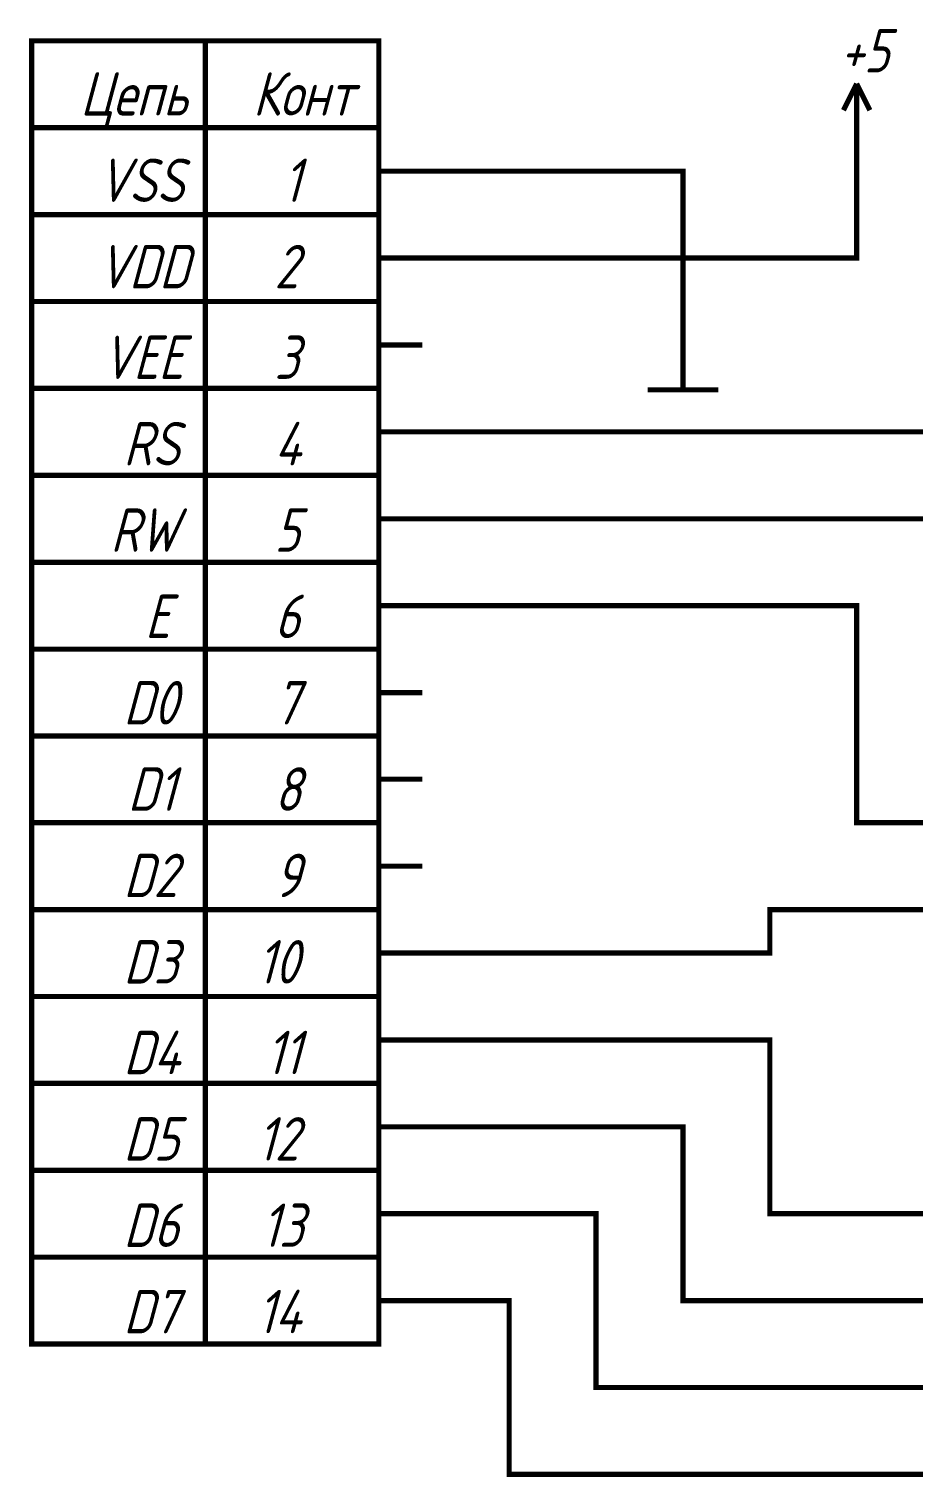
# Model space of a CAD drawing. Header units: millimetres. Extents: x 101 to 942, y 57 to 651.
# Drawn here: x 232.5 to 283.4, y 516.1 to 599.5 of the extents above; entities that cross this region are included whole.
import ezdxf

# ---------------------------------------------------------------- set-up
doc = ezdxf.new("R2010")
doc.units = ezdxf.units.MM
doc.header["$LTSCALE"] = 0.5
doc.layers.add('Sheet', color=255, linetype='Continuous')
doc.styles.add('GOST type A0', font='', dxfattribs={"oblique": 15, "height": 3.5})
doc.styles.get('GOST type A0').set_extended_font_data('GOST type A')

msp = doc.modelspace()

# ---------------------------------------------------------------- linework, layer by layer
at = {"layer": 'Sheet', "color": 7, "const_width": 0.3}
msp.add_lwpolyline([(232.673, 598.797), (252.657, 598.797), (252.657, 523.785), (232.673, 523.785), (232.673, 598.797)], close=True, dxfattribs=at)
for points in [[(242.673, 598.797), (242.673, 523.785)], [(280.158, 596.327), (279.397, 594.804)], [(280.158, 596.327), (280.918, 594.804)], [(280.158, 593.795), (280.158, 596.327)], [(252.657, 593.795), (232.673, 593.795)], [(255.157, 586.292), (280.158, 586.292), (280.158, 593.795)], [(252.657, 591.294), (255.157, 591.294)], [(255.157, 591.294), (270.157, 591.294), (270.157, 583.791)], [(252.657, 588.793), (232.673, 588.793)], [(252.657, 586.292), (255.157, 586.292)], [(252.657, 583.791), (232.673, 583.791)], [(270.157, 583.791), (270.157, 578.712)], [(252.657, 581.29), (255.157, 581.29)], [(252.657, 578.789), (232.673, 578.789)], [(268.123, 578.712), (272.192, 578.712)], [(252.657, 576.289), (255.157, 576.289)], [(255.157, 576.289), (290.158, 576.289), (290.158, 563.784), (317.642, 563.784)], [(252.657, 573.788), (232.673, 573.788)], [(252.657, 571.287), (255.157, 571.287)], [(255.157, 571.287), (285.158, 571.287), (285.158, 558.782), (317.642, 558.782)], [(252.657, 568.786), (232.673, 568.786)], [(252.657, 566.285), (255.157, 566.285)], [(255.157, 566.285), (280.158, 566.285), (280.158, 553.796), (317.642, 553.796)], [(252.657, 563.784), (232.673, 563.784)], [(252.657, 561.283), (255.157, 561.283)], [(252.657, 558.782), (232.673, 558.782)], [(350.127, 558.782), (365.127, 558.782), (365.127, 516.283), (260.157, 516.283), (260.157, 526.286), (255.157, 526.286)], [(252.657, 556.297), (255.157, 556.297)], [(252.657, 553.796), (232.673, 553.796)], [(255.157, 531.288), (265.157, 531.288), (265.157, 521.284), (362.627, 521.284), (362.627, 553.796), (350.127, 553.796)], [(252.657, 551.295), (255.157, 551.295)], [(252.657, 548.794), (232.673, 548.794)], [(255.157, 546.293), (275.158, 546.293), (275.158, 548.794), (317.642, 548.794)], [(255.157, 536.29), (270.157, 536.29), (270.157, 526.286), (360.127, 526.286), (360.127, 548.794), (350.127, 548.794)], [(252.657, 546.293), (255.157, 546.293)], [(252.657, 543.792), (232.673, 543.792)], [(255.157, 541.292), (275.158, 541.292), (275.158, 531.288), (355.127, 531.288), (355.127, 543.792), (350.127, 543.792)], [(252.657, 541.292), (255.157, 541.292)], [(252.657, 538.791), (232.673, 538.791)], [(252.657, 536.29), (255.157, 536.29)], [(252.657, 533.789), (232.673, 533.789)], [(252.657, 531.288), (255.157, 531.288)], [(252.657, 528.787), (232.673, 528.787)], [(252.657, 526.286), (255.157, 526.286)]]:
    msp.add_lwpolyline(points, dxfattribs=at)

# ---------------------------------------------------------------- texts
at = {"layer": 'Sheet', "color": 7, "style": 'GOST type A0', "oblique": 15}
for s, p in [('+5', (279.195, 596.979)), ('Цепь', (235.468, 594.494)), ('Конт', (245.406, 594.494)), ('VSS', (236.462, 589.523)), ('1', (247.145, 589.523)), ('VDD', (236.462, 584.552)), ('2', (246.648, 584.552)), ('VEE', (236.71, 579.333)), ('3', (246.648, 579.333)), ('RS', (237.952, 574.362)), ('4', (246.648, 574.362)), ('RW', (237.207, 569.392)), ('5', (246.648, 569.392)), ('E', (239.195, 564.421)), ('6', (246.648, 564.421)), ('D0', (237.952, 559.45)), ('7', (246.648, 559.45)), ('D1', (238.201, 554.48)), ('8', (246.648, 554.48)), ('D2', (237.952, 549.509)), ('9', (246.648, 549.509)), ('D3', (237.952, 544.538)), ('10', (245.654, 544.538)), ('D4', (237.952, 539.319)), ('11', (246.151, 539.319)), ('D5', (237.952, 534.348)), ('12', (245.654, 534.348)), ('D6', (237.952, 529.377)), ('13', (245.903, 529.377)), ('D7', (237.952, 524.407)), ('14', (245.654, 524.407))]:
    msp.add_text(s, height=2.5, dxfattribs=at).set_placement(p)

doc.saveas('drawing.dxf')
